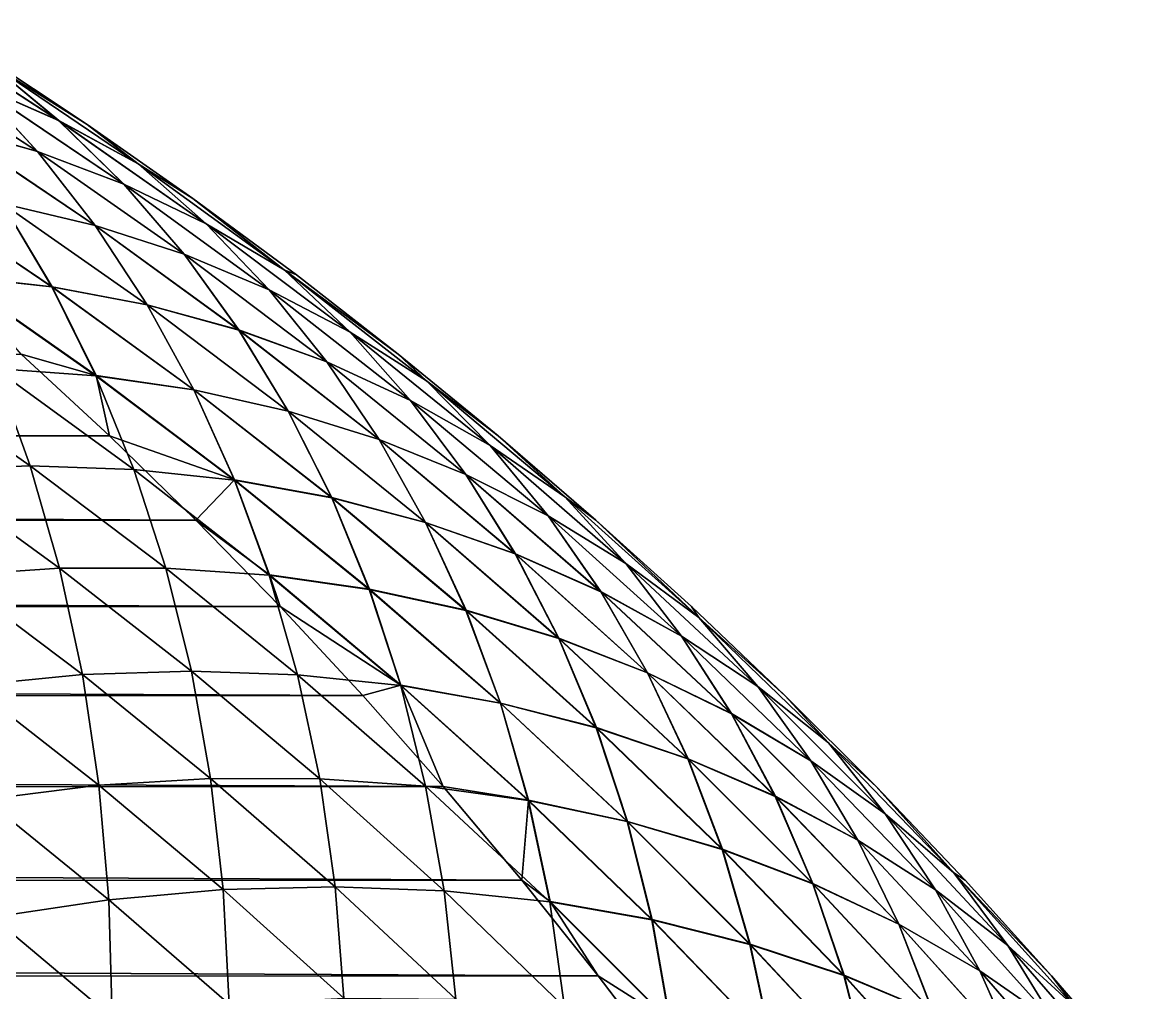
# Model space of a CAD drawing. Header units: millimetres. Extents: x -3250 to 5350, y -3250 to 3250.
# Drawn here: x 4990.6 to 5162.8, y 526.7 to 676.8 of the extents above; entities that cross this region are included whole.
import ezdxf

# ---------------------------------------------------------------- set-up
doc = ezdxf.new("R2010")
doc.units = ezdxf.units.MM
doc.header["$MEASUREMENT"] = 0
doc.layers.add('MESH_3D', color=2, linetype='CONTINUOUS')

msp = doc.modelspace()

# ---------------------------------------------------------------- linework, layer by layer
at = {"layer": 'MESH_3D'}
for points in [[(4972.9, 676.79, 25555.81), (4996.26, 661.61, 25555.81), (4985.45, 670.53, 25527.92)], [(4983.32, 667.26, 25583.62), (4996.26, 661.61, 25555.81), (4972.9, 676.79, 25555.81)], [(4972.9, 676.79, 5944.24), (4996.27, 661.62, 5944.24), (4983.33, 667.27, 5916.44)], [(4985.45, 670.53, 5972.1), (4996.27, 661.62, 5944.24), (4972.9, 676.79, 5944.24)], [(4969.81, 671.84, 25611.34), (4993, 656.78, 25611.34), (4983.32, 667.26, 25583.62)], [(4979.09, 660.74, 25638.92), (4993, 656.78, 25611.34), (4969.81, 671.84, 25611.34)], [(4969.82, 671.85, 5888.74), (4993.01, 656.78, 5888.74), (4979.1, 660.76, 5861.18)], [(4983.33, 667.27, 5916.44), (4993.01, 656.78, 5888.74), (4969.82, 671.85, 5888.74)], [(4985.45, 670.53, 25527.92), (5000.66, 660.99, 25500), (4984.04, 672.02, 25500)], [(4984.04, 672.02, 25500), (5000.66, 660.99, 6000), (4984.04, 672.02, 6000)], [(4984.04, 672.02, 25500), (5000.66, 660.99, 25500), (5000.66, 660.99, 6000)], [(4985.45, 670.53, 5972.1), (4984.04, 672.02, 6000), (5000.66, 660.99, 6000)], [(4985.45, 670.53, 25527.92), (5008.58, 654.92, 25527.92), (5000.66, 660.99, 25500)], [(4996.26, 661.61, 25555.81), (5008.58, 654.92, 25527.92), (4985.45, 670.53, 25527.92)], [(4985.45, 670.53, 5972.1), (5008.58, 654.92, 5972.1), (4996.27, 661.62, 5944.24)], [(4985.45, 670.53, 5972.1), (5000.66, 660.99, 6000), (5008.58, 654.92, 5972.1)], [(4983.32, 667.26, 25583.62), (5006.35, 651.73, 25583.62), (4996.26, 661.61, 25555.81)], [(4993, 656.78, 25611.34), (5006.35, 651.73, 25583.62), (4983.32, 667.26, 25583.62)], [(4983.33, 667.27, 5916.44), (5006.35, 651.74, 5916.44), (4993.01, 656.78, 5888.74)], [(4996.27, 661.62, 5944.24), (5006.35, 651.74, 5916.44), (4983.33, 667.27, 5916.44)], [(4996.26, 661.61, 25555.81), (5019.08, 645.64, 25555.81), (5008.58, 654.92, 25527.92)], [(5006.35, 651.73, 25583.62), (5019.08, 645.64, 25555.81), (4996.26, 661.61, 25555.81)], [(4996.27, 661.62, 5944.24), (5019.08, 645.64, 5944.24), (5006.35, 651.74, 5916.44)], [(5008.58, 654.92, 5972.1), (5019.08, 645.64, 5944.24), (4996.27, 661.62, 5944.24)], [(4979.09, 660.74, 25638.92), (5001.89, 645.37, 25638.92), (4993, 656.78, 25611.34)], [(4987.58, 648.74, 25666.33), (5001.89, 645.37, 25638.92), (4979.09, 660.74, 25638.92)], [(4979.1, 660.76, 5861.18), (5001.9, 645.38, 5861.18), (4987.59, 648.76, 5833.79)], [(4993.01, 656.78, 5888.74), (5001.9, 645.38, 5861.18), (4979.1, 660.76, 5861.18)], [(5008.58, 654.92, 25527.92), (5016.99, 649.55, 25500), (5000.66, 660.99, 25500)], [(5000.66, 660.99, 25500), (5016.99, 649.55, 25500), (5016.99, 649.55, 6000)], [(5000.66, 660.99, 25500), (5016.99, 649.55, 6000), (5000.66, 660.99, 6000)], [(5008.58, 654.92, 5972.1), (5000.66, 660.99, 6000), (5016.99, 649.55, 6000)], [(4993, 656.78, 25611.34), (5015.65, 640.91, 25611.34), (5006.35, 651.73, 25583.62)], [(5001.89, 645.37, 25638.92), (5015.65, 640.91, 25611.34), (4993, 656.78, 25611.34)], [(4993.01, 656.78, 5888.74), (5015.66, 640.92, 5888.74), (5001.9, 645.38, 5861.18)], [(5006.35, 651.74, 5916.44), (5015.66, 640.92, 5888.74), (4993.01, 656.78, 5888.74)], [(5008.58, 654.92, 25527.92), (5031.16, 638.52, 25527.92), (5016.99, 649.55, 25500)], [(5019.08, 645.64, 25555.81), (5031.16, 638.52, 25527.92), (5008.58, 654.92, 25527.92)], [(5008.58, 654.92, 5972.1), (5016.99, 649.55, 6000), (5031.16, 638.52, 5972.1)], [(5008.58, 654.92, 5972.1), (5031.16, 638.52, 5972.1), (5019.08, 645.64, 5944.24)], [(4972.77, 651.01, 25693.54), (4995.23, 635.86, 25693.54), (4987.58, 648.74, 25666.33)], [(4980.02, 637.54, 25720.51), (4995.23, 635.86, 25693.54), (4972.77, 651.01, 25693.54)], [(4972.79, 651.04, 5806.6), (4995.25, 635.88, 5806.6), (4980.05, 637.58, 5779.65)], [(4987.59, 648.76, 5833.79), (4995.25, 635.88, 5806.6), (4972.79, 651.04, 5806.6)], [(5006.35, 651.74, 5916.44), (5028.82, 635.41, 5916.44), (5015.66, 640.92, 5888.74)], [(5019.08, 645.64, 5944.24), (5028.82, 635.41, 5916.44), (5006.35, 651.74, 5916.44)], [(5006.35, 651.73, 25583.62), (5028.81, 635.41, 25583.62), (5019.08, 645.64, 25555.81)], [(5015.65, 640.91, 25611.34), (5028.81, 635.41, 25583.62), (5006.35, 651.73, 25583.62)], [(5031.16, 638.52, 25527.92), (5033.04, 637.71, 25500), (5016.99, 649.55, 25500)], [(5016.99, 649.55, 25500), (5033.04, 637.71, 6000), (5016.99, 649.55, 6000)], [(5016.99, 649.55, 25500), (5033.04, 637.71, 25500), (5033.04, 637.71, 6000)], [(5031.16, 638.52, 5972.1), (5016.99, 649.55, 6000), (5033.04, 637.71, 6000)], [(4987.58, 648.74, 25666.33), (5009.95, 633.07, 25666.33), (5001.89, 645.37, 25638.92)], [(4995.23, 635.86, 25693.54), (5009.95, 633.07, 25666.33), (4987.58, 648.74, 25666.33)], [(4987.59, 648.76, 5833.79), (5009.97, 633.09, 5833.79), (4995.25, 635.88, 5806.6)], [(5001.9, 645.38, 5861.18), (5009.97, 633.09, 5833.79), (4987.59, 648.76, 5833.79)], [(5001.89, 645.37, 25638.92), (5024.14, 629.2, 25638.92), (5015.65, 640.91, 25611.34)], [(5009.95, 633.07, 25666.33), (5024.14, 629.2, 25638.92), (5001.89, 645.37, 25638.92)], [(5001.9, 645.38, 5861.18), (5024.15, 629.22, 5861.18), (5009.97, 633.09, 5833.79)], [(5015.66, 640.92, 5888.74), (5024.15, 629.22, 5861.18), (5001.9, 645.38, 5861.18)], [(5019.08, 645.64, 25555.81), (5041.33, 628.87, 25555.81), (5031.16, 638.52, 25527.92)], [(5028.81, 635.41, 25583.62), (5041.33, 628.87, 25555.81), (5019.08, 645.64, 25555.81)], [(5019.08, 645.64, 5944.24), (5041.33, 628.88, 5944.24), (5028.82, 635.41, 5916.44)], [(5031.16, 638.52, 5972.1), (5041.33, 628.88, 5944.24), (5019.08, 645.64, 5944.24)], [(5015.65, 640.91, 25611.34), (5037.74, 624.27, 25611.34), (5028.81, 635.41, 25583.62)], [(5024.14, 629.2, 25638.92), (5037.74, 624.27, 25611.34), (5015.65, 640.91, 25611.34)], [(5015.66, 640.92, 5888.74), (5037.74, 624.28, 5888.74), (5024.15, 629.22, 5861.18)], [(5028.82, 635.41, 5916.44), (5037.74, 624.28, 5888.74), (5015.66, 640.92, 5888.74)], [(4980.02, 637.54, 25720.51), (5002.01, 622.14, 25720.51), (4995.23, 635.86, 25693.54)], [(4986.4, 623.25, 25747.21), (5002.01, 622.14, 25720.51), (4980.02, 637.54, 25720.51)], [(4980.05, 637.58, 5779.65), (5002.04, 622.18, 5779.65), (4990.49, 625.47, 5765.99)], [(4995.25, 635.88, 5806.6), (5002.04, 622.18, 5779.65), (4980.05, 637.58, 5779.65)], [(5031.16, 638.52, 25527.92), (5053.15, 621.34, 25527.92), (5048.79, 625.47, 25500)], [(5031.16, 638.52, 25527.92), (5048.79, 625.47, 25500), (5033.04, 637.71, 25500)], [(5041.33, 628.87, 25555.81), (5053.15, 621.34, 25527.92), (5031.16, 638.52, 25527.92)], [(5031.16, 638.52, 5972.1), (5048.79, 625.47, 6000), (5053.15, 621.34, 5972.1)], [(5031.16, 638.52, 5972.1), (5053.15, 621.34, 5972.1), (5041.33, 628.88, 5944.24)], [(5031.16, 638.52, 5972.1), (5033.04, 637.71, 6000), (5048.79, 625.47, 6000)], [(5033.04, 637.71, 25500), (5048.79, 625.47, 6000), (5033.04, 637.71, 6000)], [(5033.04, 637.71, 25500), (5048.79, 625.47, 25500), (5048.79, 625.47, 6000)], [(4995.23, 635.86, 25693.54), (5017.15, 619.93, 25693.54), (5009.95, 633.07, 25666.33)], [(5002.01, 622.14, 25720.51), (5017.15, 619.93, 25693.54), (4995.23, 635.86, 25693.54)], [(4995.25, 635.88, 5806.6), (5017.17, 619.96, 5806.6), (5002.04, 622.18, 5779.65)], [(5009.97, 633.09, 5833.79), (5017.17, 619.96, 5806.6), (4995.25, 635.88, 5806.6)], [(5028.81, 635.41, 25583.62), (5050.7, 618.31, 25583.62), (5041.33, 628.87, 25555.81)], [(5037.74, 624.27, 25611.34), (5050.7, 618.31, 25583.62), (5028.81, 635.41, 25583.62)], [(5028.82, 635.41, 5916.44), (5050.7, 618.32, 5916.44), (5037.74, 624.28, 5888.74)], [(5041.33, 628.88, 5944.24), (5050.7, 618.32, 5916.44), (5028.82, 635.41, 5916.44)], [(5009.95, 633.07, 25666.33), (5031.77, 616.63, 25666.33), (5024.14, 629.2, 25638.92)], [(5017.15, 619.93, 25693.54), (5031.77, 616.63, 25666.33), (5009.95, 633.07, 25666.33)], [(5009.97, 633.09, 5833.79), (5031.78, 616.65, 5833.79), (5017.17, 619.96, 5806.6)], [(5024.15, 629.22, 5861.18), (5031.78, 616.65, 5833.79), (5009.97, 633.09, 5833.79)], [(5024.14, 629.2, 25638.92), (5045.81, 612.27, 25638.92), (5037.74, 624.27, 25611.34)], [(5031.77, 616.63, 25666.33), (5045.81, 612.27, 25638.92), (5024.14, 629.2, 25638.92)], [(5024.15, 629.22, 5861.18), (5045.82, 612.29, 5861.18), (5031.78, 616.65, 5833.79)], [(5037.74, 624.28, 5888.74), (5045.82, 612.29, 5861.18), (5024.15, 629.22, 5861.18)], [(5041.33, 628.88, 5944.24), (5062.98, 611.34, 5944.24), (5050.7, 618.32, 5916.44)], [(5053.15, 621.34, 5972.1), (5062.98, 611.34, 5944.24), (5041.33, 628.88, 5944.24)], [(5041.33, 628.87, 25555.81), (5062.98, 611.34, 25555.81), (5053.15, 621.34, 25527.92)], [(5050.7, 618.31, 25583.62), (5062.98, 611.34, 25555.81), (5041.33, 628.87, 25555.81)], [(2442.52, 623.63, 964.91), (4990.49, 625.47, 5765.99), (5004.12, 612.84, 5758.75)], [(5002.04, 622.18, 5779.65), (5004.12, 612.84, 5758.75), (4990.49, 625.47, 5765.99)], [(5053.15, 621.34, 25527.92), (5064.23, 612.84, 25500), (5048.79, 625.47, 25500)], [(5048.79, 625.47, 25500), (5064.23, 612.84, 25500), (5064.23, 612.84, 6000)], [(5048.79, 625.47, 25500), (5064.23, 612.84, 6000), (5048.79, 625.47, 6000)], [(5053.15, 621.34, 5972.1), (5048.79, 625.47, 6000), (5064.23, 612.84, 6000)], [(2456.05, 611, 957.72), (2442.52, 623.63, 964.91), (5004.12, 612.84, 5758.75)], [(5037.74, 624.28, 5888.74), (5059.23, 606.88, 5888.74), (5045.82, 612.29, 5861.18)], [(5050.7, 618.32, 5916.44), (5059.23, 606.88, 5888.74), (5037.74, 624.28, 5888.74)], [(5037.74, 624.27, 25611.34), (5059.23, 606.87, 25611.34), (5050.7, 618.31, 25583.62)], [(5045.81, 612.27, 25638.92), (5059.23, 606.87, 25611.34), (5037.74, 624.27, 25611.34)], [(4970.38, 623.23, 25773.62), (4991.87, 608.18, 25773.62), (4986.4, 623.25, 25747.21)], [(4975.45, 607.6, 25799.69), (4991.87, 608.18, 25773.62), (4970.38, 623.23, 25773.62)], [(4986.4, 623.25, 25747.21), (5007.89, 607.64, 25747.21), (5002.01, 622.14, 25720.51)], [(4991.87, 608.18, 25773.62), (5007.89, 607.64, 25747.21), (4986.4, 623.25, 25747.21)], [(5002.01, 622.14, 25720.51), (5023.45, 605.99, 25720.51), (5017.15, 619.93, 25693.54)], [(5007.89, 607.64, 25747.21), (5023.45, 605.99, 25720.51), (5002.01, 622.14, 25720.51)], [(5002.04, 622.18, 5779.65), (5023.48, 606.02, 5779.65), (5004.12, 612.84, 5758.75)], [(5017.17, 619.96, 5806.6), (5023.48, 606.02, 5779.65), (5002.04, 622.18, 5779.65)], [(5017.15, 619.93, 25693.54), (5038.5, 603.25, 25693.54), (5031.77, 616.63, 25666.33)], [(5023.45, 605.99, 25720.51), (5038.5, 603.25, 25693.54), (5017.15, 619.93, 25693.54)], [(5017.17, 619.96, 5806.6), (5038.52, 603.28, 5806.6), (5023.48, 606.02, 5779.65)], [(5031.78, 616.65, 5833.79), (5038.52, 603.28, 5806.6), (5017.17, 619.96, 5806.6)], [(5053.15, 621.34, 25527.92), (5074.53, 603.4, 25527.92), (5064.23, 612.84, 25500)], [(5062.98, 611.34, 25555.81), (5074.53, 603.4, 25527.92), (5053.15, 621.34, 25527.92)], [(5053.15, 621.34, 5972.1), (5074.53, 603.4, 5972.1), (5062.98, 611.34, 5944.24)], [(5053.15, 621.34, 5972.1), (5064.23, 612.84, 6000), (5074.53, 603.4, 5972.1)], [(5050.7, 618.32, 5916.44), (5071.98, 600.47, 5916.44), (5059.23, 606.88, 5888.74)], [(5062.98, 611.34, 5944.24), (5071.98, 600.47, 5916.44), (5050.7, 618.32, 5916.44)], [(5050.7, 618.31, 25583.62), (5071.97, 600.46, 25583.62), (5062.98, 611.34, 25555.81)], [(5059.23, 606.87, 25611.34), (5071.97, 600.46, 25583.62), (5050.7, 618.31, 25583.62)], [(5031.77, 616.63, 25666.33), (5052.99, 599.44, 25666.33), (5045.81, 612.27, 25638.92)], [(5038.5, 603.25, 25693.54), (5052.99, 599.44, 25666.33), (5031.77, 616.63, 25666.33)], [(5031.78, 616.65, 5833.79), (5053.01, 599.46, 5833.79), (5038.52, 603.28, 5806.6)], [(5045.82, 612.29, 5861.18), (5053.01, 599.46, 5833.79), (5031.78, 616.65, 5833.79)], [(2456.05, 611, 957.72), (5004.12, 612.84, 5758.75), (5017.48, 599.82, 5751.65)], [(5023.48, 606.02, 5779.65), (5017.48, 599.82, 5751.65), (5004.12, 612.84, 5758.75)], [(5045.81, 612.27, 25638.92), (5066.87, 594.6, 25638.92), (5059.23, 606.87, 25611.34)], [(5052.99, 599.44, 25666.33), (5066.87, 594.6, 25638.92), (5045.81, 612.27, 25638.92)], [(5045.82, 612.29, 5861.18), (5066.89, 594.61, 5861.18), (5053.01, 599.46, 5833.79)], [(5059.23, 606.88, 5888.74), (5066.89, 594.61, 5861.18), (5045.82, 612.29, 5861.18)], [(5062.98, 611.34, 25555.81), (5084, 593.07, 25555.81), (5074.53, 603.4, 25527.92)], [(5071.97, 600.46, 25583.62), (5084, 593.07, 25555.81), (5062.98, 611.34, 25555.81)], [(5062.98, 611.34, 5944.24), (5084, 593.07, 5944.24), (5071.98, 600.47, 5916.44)], [(5074.53, 603.4, 5972.1), (5084, 593.07, 5944.24), (5062.98, 611.34, 5944.24)], [(5074.53, 603.4, 25527.92), (5079.35, 599.82, 25500), (5064.23, 612.84, 25500)], [(5064.23, 612.84, 25500), (5079.35, 599.82, 25500), (5079.35, 599.82, 6000)], [(5064.23, 612.84, 25500), (5079.35, 599.82, 6000), (5064.23, 612.84, 6000)], [(5074.53, 603.4, 5972.1), (5064.23, 612.84, 6000), (5079.35, 599.82, 6000)], [(2469.31, 597.99, 950.68), (2456.05, 611, 957.72), (5017.48, 599.82, 5751.65)], [(4975.45, 607.6, 25799.69), (4996.39, 592.39, 25799.69), (4991.87, 608.18, 25773.62)], [(4991.87, 608.18, 25773.62), (5012.83, 592.39, 25773.62), (5007.89, 607.64, 25747.21)], [(4996.39, 592.39, 25799.69), (5012.83, 592.39, 25773.62), (4991.87, 608.18, 25773.62)], [(4979.57, 591.26, 25825.39), (4996.39, 592.39, 25799.69), (4975.45, 607.6, 25799.69)], [(5007.89, 607.64, 25747.21), (5028.82, 591.29, 25747.21), (5023.45, 605.99, 25720.51)], [(5012.83, 592.39, 25773.62), (5028.82, 591.29, 25747.21), (5007.89, 607.64, 25747.21)], [(5059.23, 606.88, 5888.74), (5080.1, 588.74, 5888.74), (5066.89, 594.61, 5861.18)], [(5071.98, 600.47, 5916.44), (5080.1, 588.74, 5888.74), (5059.23, 606.88, 5888.74)], [(5059.23, 606.87, 25611.34), (5080.09, 588.73, 25611.34), (5071.97, 600.46, 25583.62)], [(5066.87, 594.6, 25638.92), (5080.09, 588.73, 25611.34), (5059.23, 606.87, 25611.34)], [(5023.48, 606.02, 5779.65), (5028.85, 591.33, 5752.96), (5017.48, 599.82, 5751.65)], [(5023.45, 605.99, 25720.51), (5044.31, 589.1, 25720.51), (5038.5, 603.25, 25693.54)], [(5028.82, 591.29, 25747.21), (5044.31, 589.1, 25720.51), (5023.45, 605.99, 25720.51)], [(5023.48, 606.02, 5779.65), (5044.34, 589.13, 5779.65), (5028.85, 591.33, 5752.96)], [(5038.52, 603.28, 5806.6), (5044.34, 589.13, 5779.65), (5023.48, 606.02, 5779.65)], [(5038.5, 603.25, 25693.54), (5059.26, 585.83, 25693.54), (5052.99, 599.44, 25666.33)], [(5044.31, 589.1, 25720.51), (5059.26, 585.83, 25693.54), (5038.5, 603.25, 25693.54)], [(5038.52, 603.28, 5806.6), (5059.28, 585.86, 5806.6), (5044.34, 589.13, 5779.65)], [(5053.01, 599.46, 5833.79), (5059.28, 585.86, 5806.6), (5038.52, 603.28, 5806.6)], [(5074.53, 603.4, 25527.92), (5095.27, 584.73, 25527.92), (5079.35, 599.82, 25500)], [(5084, 593.07, 25555.81), (5095.27, 584.73, 25527.92), (5074.53, 603.4, 25527.92)], [(5074.53, 603.4, 5972.1), (5095.27, 584.73, 5972.1), (5084, 593.07, 5944.24)], [(5074.53, 603.4, 5972.1), (5079.35, 599.82, 6000), (5095.27, 584.73, 5972.1)], [(2469.31, 597.99, 950.68), (5017.48, 599.82, 5751.65), (5030.54, 586.44, 5744.71)], [(5028.85, 591.33, 5752.96), (5030.54, 586.44, 5744.71), (5017.48, 599.82, 5751.65)], [(5052.99, 599.44, 25666.33), (5073.61, 581.52, 25666.33), (5066.87, 594.6, 25638.92)], [(5059.26, 585.83, 25693.54), (5073.61, 581.52, 25666.33), (5052.99, 599.44, 25666.33)], [(5053.01, 599.46, 5833.79), (5073.62, 581.54, 5833.79), (5059.28, 585.86, 5806.6)], [(5066.89, 594.61, 5861.18), (5073.62, 581.54, 5833.79), (5053.01, 599.46, 5833.79)], [(5071.97, 600.46, 25583.62), (5092.61, 581.88, 25583.62), (5084, 593.07, 25555.81)], [(5080.09, 588.73, 25611.34), (5092.61, 581.88, 25583.62), (5071.97, 600.46, 25583.62)], [(5071.98, 600.47, 5916.44), (5092.61, 581.88, 5916.44), (5080.1, 588.74, 5888.74)], [(5084, 593.07, 5944.24), (5092.61, 581.88, 5916.44), (5071.98, 600.47, 5916.44)], [(5095.27, 584.73, 25527.92), (5094.14, 586.44, 25500), (5079.35, 599.82, 25500)], [(5079.35, 599.82, 25500), (5094.14, 586.44, 25500), (5094.14, 586.44, 6000)], [(5079.35, 599.82, 25500), (5094.14, 586.44, 6000), (5079.35, 599.82, 6000)], [(5095.27, 584.73, 5972.1), (5079.35, 599.82, 6000), (5094.14, 586.44, 6000)], [(2482.28, 584.61, 943.79), (2469.31, 597.99, 950.68), (5030.54, 586.44, 5744.71)], [(5066.87, 594.6, 25638.92), (5087.31, 576.19, 25638.92), (5080.09, 588.73, 25611.34)], [(5073.61, 581.52, 25666.33), (5087.31, 576.19, 25638.92), (5066.87, 594.6, 25638.92)], [(5066.89, 594.61, 5861.18), (5087.32, 576.21, 5861.18), (5073.62, 581.54, 5833.79)], [(5080.1, 588.74, 5888.74), (5087.32, 576.21, 5861.18), (5066.89, 594.61, 5861.18)], [(4979.57, 591.26, 25825.39), (4999.95, 575.91, 25825.39), (4996.39, 592.39, 25799.69)], [(4996.39, 592.39, 25799.69), (5016.8, 576.45, 25799.69), (5012.83, 592.39, 25773.62)], [(4999.95, 575.91, 25825.39), (5016.8, 576.45, 25799.69), (4996.39, 592.39, 25799.69)], [(5012.83, 592.39, 25773.62), (5033.22, 575.88, 25773.62), (5028.82, 591.29, 25747.21)], [(5016.8, 576.45, 25799.69), (5033.22, 575.88, 25773.62), (5012.83, 592.39, 25773.62)], [(5084, 593.07, 25555.81), (5104.37, 574.07, 25555.81), (5095.27, 584.73, 25527.92)], [(5092.61, 581.88, 25583.62), (5104.37, 574.07, 25555.81), (5084, 593.07, 25555.81)], [(5084, 593.07, 5944.24), (5104.37, 574.07, 5944.24), (5092.61, 581.88, 5916.44)], [(5095.27, 584.73, 5972.1), (5104.37, 574.07, 5944.24), (5084, 593.07, 5944.24)], [(4982.73, 574.25, 25850.7), (4999.95, 575.91, 25825.39), (4979.57, 591.26, 25825.39)], [(5028.82, 591.29, 25747.21), (5049.16, 574.22, 25747.21), (5044.31, 589.1, 25720.51)], [(5033.22, 575.88, 25773.62), (5049.16, 574.22, 25747.21), (5028.82, 591.29, 25747.21)], [(5028.85, 591.33, 5752.96), (5049.2, 574.26, 5752.96), (5030.54, 586.44, 5744.71)], [(5044.34, 589.13, 5779.65), (5049.2, 574.26, 5752.96), (5028.85, 591.33, 5752.96)], [(5044.31, 589.1, 25720.51), (5064.57, 571.49, 25720.51), (5059.26, 585.83, 25693.54)], [(5049.16, 574.22, 25747.21), (5064.57, 571.49, 25720.51), (5044.31, 589.1, 25720.51)], [(5044.34, 589.13, 5779.65), (5064.6, 571.52, 5779.65), (5049.2, 574.26, 5752.96)], [(5059.28, 585.86, 5806.6), (5064.6, 571.52, 5779.65), (5044.34, 589.13, 5779.65)], [(5080.09, 588.73, 25611.34), (5100.32, 569.87, 25611.34), (5092.61, 581.88, 25583.62)], [(5087.31, 576.19, 25638.92), (5100.32, 569.87, 25611.34), (5080.09, 588.73, 25611.34)], [(5080.1, 588.74, 5888.74), (5100.33, 569.88, 5888.74), (5087.32, 576.21, 5861.18)], [(5092.61, 581.88, 5916.44), (5100.33, 569.88, 5888.74), (5080.1, 588.74, 5888.74)], [(2482.28, 584.61, 943.79), (5030.54, 586.44, 5744.71), (5043.3, 572.69, 5737.93)], [(5049.2, 574.26, 5752.96), (5043.3, 572.69, 5737.93), (5030.54, 586.44, 5744.71)], [(5059.26, 585.83, 25693.54), (5079.39, 567.7, 25693.54), (5073.61, 581.52, 25666.33)], [(5064.57, 571.49, 25720.51), (5079.39, 567.7, 25693.54), (5059.26, 585.83, 25693.54)], [(5059.28, 585.86, 5806.6), (5079.42, 567.73, 5806.6), (5064.6, 571.52, 5779.65)], [(5073.62, 581.54, 5833.79), (5079.42, 567.73, 5806.6), (5059.28, 585.86, 5806.6)], [(5095.27, 584.73, 25527.92), (5108.59, 572.69, 25500), (5094.14, 586.44, 25500)], [(5094.14, 586.44, 25500), (5108.59, 572.69, 25500), (5108.59, 572.69, 6000)], [(5094.14, 586.44, 25500), (5108.59, 572.69, 6000), (5094.14, 586.44, 6000)], [(5095.27, 584.73, 5972.1), (5094.14, 586.44, 6000), (5108.59, 572.69, 6000)], [(2494.95, 570.87, 937.06), (2482.28, 584.61, 943.79), (5043.3, 572.69, 5737.93)], [(5095.27, 584.73, 25527.92), (5115.34, 565.34, 25527.92), (5108.59, 572.69, 25500)], [(5104.37, 574.07, 25555.81), (5115.34, 565.34, 25527.92), (5095.27, 584.73, 25527.92)], [(5095.27, 584.73, 5972.1), (5115.34, 565.34, 5972.1), (5104.37, 574.07, 5944.24)], [(5095.27, 584.73, 5972.1), (5108.59, 572.69, 6000), (5115.34, 565.34, 5972.1)], [(5073.61, 581.52, 25666.33), (5093.58, 562.9, 25666.33), (5087.31, 576.19, 25638.92)], [(5079.39, 567.7, 25693.54), (5093.58, 562.9, 25666.33), (5073.61, 581.52, 25666.33)], [(5073.62, 581.54, 5833.79), (5093.6, 562.91, 5833.79), (5079.42, 567.73, 5806.6)], [(5087.32, 576.21, 5861.18), (5093.6, 562.91, 5833.79), (5073.62, 581.54, 5833.79)], [(5092.61, 581.88, 25583.62), (5112.59, 562.59, 25583.62), (5104.37, 574.07, 25555.81)], [(5100.32, 569.87, 25611.34), (5112.59, 562.59, 25583.62), (5092.61, 581.88, 25583.62)], [(5092.61, 581.88, 5916.44), (5112.59, 562.59, 5916.44), (5100.33, 569.88, 5888.74)], [(5104.37, 574.07, 5944.24), (5112.59, 562.59, 5916.44), (5092.61, 581.88, 5916.44)], [(4982.73, 574.25, 25850.7), (5002.5, 558.8, 25850.7), (4999.95, 575.91, 25825.39)], [(4999.95, 575.91, 25825.39), (5019.77, 559.85, 25825.39), (5016.8, 576.45, 25799.69)], [(5002.5, 558.8, 25850.7), (5019.77, 559.85, 25825.39), (4999.95, 575.91, 25825.39)], [(5016.8, 576.45, 25799.69), (5036.63, 559.8, 25799.69), (5033.22, 575.88, 25773.62)], [(5019.77, 559.85, 25825.39), (5036.63, 559.8, 25799.69), (5016.8, 576.45, 25799.69)], [(5033.22, 575.88, 25773.62), (5053.02, 558.66, 25773.62), (5049.16, 574.22, 25747.21)], [(5036.63, 559.8, 25799.69), (5053.02, 558.66, 25773.62), (5033.22, 575.88, 25773.62)], [(5087.31, 576.19, 25638.92), (5107.09, 557.09, 25638.92), (5100.32, 569.87, 25611.34)], [(5093.58, 562.9, 25666.33), (5107.09, 557.09, 25638.92), (5087.31, 576.19, 25638.92)], [(5087.32, 576.21, 5861.18), (5107.1, 557.1, 5861.18), (5093.6, 562.91, 5833.79)], [(5100.33, 569.88, 5888.74), (5107.1, 557.1, 5861.18), (5087.32, 576.21, 5861.18)], [(4984.88, 556.62, 25875.58), (5002.5, 558.8, 25850.7), (4982.73, 574.25, 25850.7)], [(5049.2, 574.26, 5752.96), (5055.75, 558.59, 5731.32), (5043.3, 572.69, 5737.93)], [(5049.16, 574.22, 25747.21), (5068.9, 556.45, 25747.21), (5064.57, 571.49, 25720.51)], [(5053.02, 558.66, 25773.62), (5068.9, 556.45, 25747.21), (5049.16, 574.22, 25747.21)], [(5049.2, 574.26, 5752.96), (5068.93, 556.49, 5752.96), (5055.75, 558.59, 5731.32)], [(5064.6, 571.52, 5779.65), (5068.93, 556.49, 5752.96), (5049.2, 574.26, 5752.96)], [(5104.37, 574.07, 25555.81), (5124.07, 554.37, 25555.81), (5115.34, 565.34, 25527.92)], [(5112.59, 562.59, 25583.62), (5124.07, 554.37, 25555.81), (5104.37, 574.07, 25555.81)], [(5104.37, 574.07, 5944.24), (5124.07, 554.37, 5944.24), (5112.59, 562.59, 5916.44)], [(5115.34, 565.34, 5972.1), (5124.07, 554.37, 5944.24), (5104.37, 574.07, 5944.24)], [(2494.95, 570.87, 937.06), (5043.3, 572.69, 5737.93), (5055.75, 558.59, 5731.32)], [(5115.34, 565.34, 25527.92), (5122.69, 558.59, 25500), (5108.59, 572.69, 25500)], [(5108.59, 572.69, 25500), (5122.69, 558.59, 25500), (5122.69, 558.59, 6000)], [(5108.59, 572.69, 25500), (5122.69, 558.59, 6000), (5108.59, 572.69, 6000)], [(5115.34, 565.34, 5972.1), (5108.59, 572.69, 6000), (5122.69, 558.59, 6000)], [(2507.31, 556.78, 930.49), (2494.95, 570.87, 937.06), (5055.75, 558.59, 5731.32)], [(5064.57, 571.49, 25720.51), (5084.2, 553.18, 25720.51), (5079.39, 567.7, 25693.54)], [(5068.9, 556.45, 25747.21), (5084.2, 553.18, 25720.51), (5064.57, 571.49, 25720.51)], [(5064.6, 571.52, 5779.65), (5084.23, 553.21, 5779.65), (5068.93, 556.49, 5752.96)], [(5079.42, 567.73, 5806.6), (5084.23, 553.21, 5779.65), (5064.6, 571.52, 5779.65)], [(5100.32, 569.87, 25611.34), (5119.87, 550.32, 25611.34), (5112.59, 562.59, 25583.62)], [(5107.09, 557.09, 25638.92), (5119.87, 550.32, 25611.34), (5100.32, 569.87, 25611.34)], [(5100.33, 569.88, 5888.74), (5119.88, 550.33, 5888.74), (5107.1, 557.1, 5861.18)], [(5112.59, 562.59, 5916.44), (5119.88, 550.33, 5888.74), (5100.33, 569.88, 5888.74)], [(5079.39, 567.7, 25693.54), (5098.88, 548.88, 25693.54), (5093.58, 562.9, 25666.33)], [(5084.2, 553.18, 25720.51), (5098.88, 548.88, 25693.54), (5079.39, 567.7, 25693.54)], [(5079.42, 567.73, 5806.6), (5098.91, 548.91, 5806.6), (5084.23, 553.21, 5779.65)], [(5093.6, 562.91, 5833.79), (5098.91, 548.91, 5806.6), (5079.42, 567.73, 5806.6)], [(5115.34, 565.34, 25527.92), (5134.73, 545.27, 25527.92), (5122.69, 558.59, 25500)], [(5124.07, 554.37, 25555.81), (5134.73, 545.27, 25527.92), (5115.34, 565.34, 25527.92)], [(5115.34, 565.34, 5972.1), (5122.69, 558.59, 6000), (5134.73, 545.27, 5972.1)], [(5115.34, 565.34, 5972.1), (5134.73, 545.27, 5972.1), (5124.07, 554.37, 5944.24)], [(5093.58, 562.9, 25666.33), (5112.9, 543.58, 25666.33), (5107.09, 557.09, 25638.92)], [(5098.88, 548.88, 25693.54), (5112.9, 543.58, 25666.33), (5093.58, 562.9, 25666.33)], [(5093.6, 562.91, 5833.79), (5112.91, 543.6, 5833.79), (5098.91, 548.91, 5806.6)], [(5107.1, 557.1, 5861.18), (5112.91, 543.6, 5833.79), (5093.6, 562.91, 5833.79)], [(5112.59, 562.59, 25583.62), (5131.88, 542.61, 25583.62), (5124.07, 554.37, 25555.81)], [(5119.87, 550.32, 25611.34), (5131.88, 542.61, 25583.62), (5112.59, 562.59, 25583.62)], [(5112.59, 562.59, 5916.44), (5131.88, 542.61, 5916.44), (5119.88, 550.33, 5888.74)], [(5124.07, 554.37, 5944.24), (5131.88, 542.61, 5916.44), (5112.59, 562.59, 5916.44)], [(5002.5, 558.8, 25850.7), (5021.73, 542.66, 25850.7), (5019.77, 559.85, 25825.39)], [(5019.77, 559.85, 25825.39), (5039.02, 543.12, 25825.39), (5036.63, 559.8, 25799.69)], [(5021.73, 542.66, 25850.7), (5039.02, 543.12, 25825.39), (5019.77, 559.85, 25825.39)], [(5036.63, 559.8, 25799.69), (5055.87, 542.48, 25799.69), (5053.02, 558.66, 25773.62)], [(5039.02, 543.12, 25825.39), (5055.87, 542.48, 25799.69), (5036.63, 559.8, 25799.69)], [(2507.31, 556.78, 930.49), (5055.75, 558.59, 5731.32), (5067.9, 544.14, 5724.87)], [(4984.88, 556.62, 25875.58), (5004.04, 541.1, 25875.58), (5002.5, 558.8, 25850.7)], [(5004.04, 541.1, 25875.58), (5021.73, 542.66, 25850.7), (5002.5, 558.8, 25850.7)], [(5053.02, 558.66, 25773.62), (5072.21, 540.77, 25773.62), (5068.9, 556.45, 25747.21)], [(5055.87, 542.48, 25799.69), (5072.21, 540.77, 25773.62), (5053.02, 558.66, 25773.62)], [(5068.93, 556.49, 5752.96), (5067.9, 544.14, 5724.87), (5055.75, 558.59, 5731.32)], [(5134.73, 545.27, 25527.92), (5136.44, 544.14, 25500), (5122.69, 558.59, 25500)], [(5122.69, 558.59, 25500), (5136.44, 544.14, 25500), (5136.44, 544.14, 6000)], [(5122.69, 558.59, 25500), (5136.44, 544.14, 6000), (5122.69, 558.59, 6000)], [(5134.73, 545.27, 5972.1), (5122.69, 558.59, 6000), (5136.44, 544.14, 6000)], [(2519.36, 542.34, 924.09), (2507.31, 556.78, 930.49), (5067.9, 544.14, 5724.87)], [(4986.01, 538.42, 25900), (5004.04, 541.1, 25875.58), (4984.88, 556.62, 25875.58)], [(5068.93, 556.49, 5752.96), (5072.26, 540.82, 5726.58), (5067.9, 544.14, 5724.87)], [(5068.9, 556.45, 25747.21), (5088, 538, 25747.21), (5084.2, 553.18, 25720.51)], [(5072.21, 540.77, 25773.62), (5088, 538, 25747.21), (5068.9, 556.45, 25747.21)], [(5068.93, 556.49, 5752.96), (5088.04, 538.04, 5752.96), (5072.26, 540.82, 5726.58)], [(5084.23, 553.21, 5779.65), (5088.04, 538.04, 5752.96), (5068.93, 556.49, 5752.96)], [(5107.09, 557.09, 25638.92), (5126.19, 537.31, 25638.92), (5119.87, 550.32, 25611.34)], [(5112.9, 543.58, 25666.33), (5126.19, 537.31, 25638.92), (5107.09, 557.09, 25638.92)], [(5107.1, 557.1, 5861.18), (5126.21, 537.32, 5861.18), (5112.91, 543.6, 5833.79)], [(5119.88, 550.33, 5888.74), (5126.21, 537.32, 5861.18), (5107.1, 557.1, 5861.18)], [(5084.2, 553.18, 25720.51), (5103.18, 534.2, 25720.51), (5098.88, 548.88, 25693.54)], [(5088, 538, 25747.21), (5103.18, 534.2, 25720.51), (5084.2, 553.18, 25720.51)], [(5084.23, 553.21, 5779.65), (5103.21, 534.23, 5779.65), (5088.04, 538.04, 5752.96)], [(5098.91, 548.91, 5806.6), (5103.21, 534.23, 5779.65), (5084.23, 553.21, 5779.65)], [(5124.07, 554.37, 25555.81), (5143.07, 534, 25555.81), (5134.73, 545.27, 25527.92)], [(5131.88, 542.61, 25583.62), (5143.07, 534, 25555.81), (5124.07, 554.37, 25555.81)], [(5124.07, 554.37, 5944.24), (5143.07, 534, 5944.24), (5131.88, 542.61, 5916.44)], [(5134.73, 545.27, 5972.1), (5143.07, 534, 5944.24), (5124.07, 554.37, 5944.24)], [(5119.87, 550.32, 25611.34), (5138.73, 530.09, 25611.34), (5131.88, 542.61, 25583.62)], [(5126.19, 537.31, 25638.92), (5138.73, 530.09, 25611.34), (5119.87, 550.32, 25611.34)], [(5119.88, 550.33, 5888.74), (5138.74, 530.1, 5888.74), (5126.21, 537.32, 5861.18)], [(5131.88, 542.61, 5916.44), (5138.74, 530.1, 5888.74), (5119.88, 550.33, 5888.74)], [(5098.88, 548.88, 25693.54), (5117.7, 529.39, 25693.54), (5112.9, 543.58, 25666.33)], [(5103.18, 534.2, 25720.51), (5117.7, 529.39, 25693.54), (5098.88, 548.88, 25693.54)], [(5098.91, 548.91, 5806.6), (5117.73, 529.42, 5806.6), (5103.21, 534.23, 5779.65)], [(5112.91, 543.6, 5833.79), (5117.73, 529.42, 5806.6), (5098.91, 548.91, 5806.6)], [(5134.73, 545.27, 25527.92), (5149.82, 529.35, 25500), (5136.44, 544.14, 25500)], [(5134.73, 545.27, 25527.92), (5153.4, 524.53, 25527.92), (5149.82, 529.35, 25500)], [(5143.07, 534, 25555.81), (5153.4, 524.53, 25527.92), (5134.73, 545.27, 25527.92)], [(5134.73, 545.27, 5972.1), (5136.44, 544.14, 6000), (5149.82, 529.35, 6000)], [(5134.73, 545.27, 5972.1), (5149.82, 529.35, 6000), (5153.4, 524.53, 5972.1)], [(5134.73, 545.27, 5972.1), (5153.4, 524.53, 5972.1), (5143.07, 534, 5944.24)], [(2519.36, 542.34, 924.09), (5067.9, 544.14, 5724.87), (5079.71, 529.35, 5718.59)], [(5004.04, 541.1, 25875.58), (5022.65, 524.93, 25875.58), (5021.73, 542.66, 25850.7)], [(5021.73, 542.66, 25850.7), (5040.38, 525.87, 25850.7), (5039.02, 543.12, 25825.39)], [(5022.65, 524.93, 25875.58), (5040.38, 525.87, 25850.7), (5021.73, 542.66, 25850.7)], [(5039.02, 543.12, 25825.39), (5057.68, 525.72, 25825.39), (5055.87, 542.48, 25799.69)], [(5040.38, 525.87, 25850.7), (5057.68, 525.72, 25825.39), (5039.02, 543.12, 25825.39)], [(5055.87, 542.48, 25799.69), (5074.49, 524.49, 25799.69), (5072.21, 540.77, 25773.62)], [(5057.68, 525.72, 25825.39), (5074.49, 524.49, 25799.69), (5055.87, 542.48, 25799.69)], [(5072.26, 540.82, 5726.58), (5079.71, 529.35, 5718.59), (5067.9, 544.14, 5724.87)], [(5112.9, 543.58, 25666.33), (5131.52, 523.61, 25666.33), (5126.19, 537.31, 25638.92)], [(5117.7, 529.39, 25693.54), (5131.52, 523.61, 25666.33), (5112.9, 543.58, 25666.33)], [(5112.91, 543.6, 5833.79), (5131.54, 523.62, 5833.79), (5117.73, 529.42, 5806.6)], [(5126.21, 537.32, 5861.18), (5131.54, 523.62, 5833.79), (5112.91, 543.6, 5833.79)], [(5131.88, 542.61, 25583.62), (5150.46, 521.97, 25583.62), (5143.07, 534, 25555.81)], [(5138.73, 530.09, 25611.34), (5150.46, 521.97, 25583.62), (5131.88, 542.61, 25583.62)], [(5131.88, 542.61, 5916.44), (5150.47, 521.98, 5916.44), (5138.74, 530.1, 5888.74)], [(5143.07, 534, 5944.24), (5150.47, 521.98, 5916.44), (5131.88, 542.61, 5916.44)], [(5136.44, 544.14, 25500), (5149.82, 529.35, 25500), (5149.82, 529.35, 6000)], [(5136.44, 544.14, 25500), (5149.82, 529.35, 6000), (5136.44, 544.14, 6000)], [(2531.09, 527.57, 917.86), (2519.36, 542.34, 924.09), (5079.71, 529.35, 5718.59)], [(4986.01, 538.42, 25900), (5004.53, 522.88, 25900), (5004.04, 541.1, 25875.58)], [(5004.53, 522.88, 25900), (5022.65, 524.93, 25875.58), (5004.04, 541.1, 25875.58)], [(5072.21, 540.77, 25773.62), (5090.77, 522.21, 25773.62), (5088, 538, 25747.21)], [(5074.49, 524.49, 25799.69), (5090.77, 522.21, 25773.62), (5072.21, 540.77, 25773.62)], [(5072.26, 540.82, 5726.58), (5090.82, 522.26, 5726.58), (5079.71, 529.35, 5718.59)], [(5088.04, 538.04, 5752.96), (5090.82, 522.26, 5726.58), (5072.26, 540.82, 5726.58)], [(4986.09, 519.71, 25923.94), (5004.53, 522.88, 25900), (4986.01, 538.42, 25900)], [(5088, 538, 25747.21), (5106.45, 518.9, 25747.21), (5103.18, 534.2, 25720.51)], [(5090.77, 522.21, 25773.62), (5106.45, 518.9, 25747.21), (5088, 538, 25747.21)], [(5088.04, 538.04, 5752.96), (5106.49, 518.93, 5752.96), (5090.82, 522.26, 5726.58)], [(5103.21, 534.23, 5779.65), (5106.49, 518.93, 5752.96), (5088.04, 538.04, 5752.96)], [(5126.19, 537.31, 25638.92), (5144.6, 516.87, 25638.92), (5138.73, 530.09, 25611.34)], [(5131.52, 523.61, 25666.33), (5144.6, 516.87, 25638.92), (5126.19, 537.31, 25638.92)], [(5126.21, 537.32, 5861.18), (5144.61, 516.89, 5861.18), (5131.54, 523.62, 5833.79)], [(5138.74, 530.1, 5888.74), (5144.61, 516.89, 5861.18), (5126.21, 537.32, 5861.18)], [(5103.18, 534.2, 25720.51), (5121.49, 514.57, 25720.51), (5117.7, 529.39, 25693.54)], [(5106.45, 518.9, 25747.21), (5121.49, 514.57, 25720.51), (5103.18, 534.2, 25720.51)], [(5103.21, 534.23, 5779.65), (5121.52, 514.6, 5779.65), (5106.49, 518.93, 5752.96)], [(5117.73, 529.42, 5806.6), (5121.52, 514.6, 5779.65), (5103.21, 534.23, 5779.65)], [(5143.07, 534, 25555.81), (5161.34, 512.98, 25555.81), (5153.4, 524.53, 25527.92)], [(5150.46, 521.97, 25583.62), (5161.34, 512.98, 25555.81), (5143.07, 534, 25555.81)], [(5143.07, 534, 5944.24), (5161.34, 512.98, 5944.24), (5150.47, 521.98, 5916.44)], [(5153.4, 524.53, 5972.1), (5161.34, 512.98, 5944.24), (5143.07, 534, 5944.24)], [(2531.09, 527.57, 917.86), (5079.71, 529.35, 5718.59), (5091.2, 514.23, 5712.48)], [(5090.82, 522.26, 5726.58), (5091.2, 514.23, 5712.48), (5079.71, 529.35, 5718.59)], [(5117.7, 529.39, 25693.54), (5135.83, 509.26, 25693.54), (5131.52, 523.61, 25666.33)], [(5121.49, 514.57, 25720.51), (5135.83, 509.26, 25693.54), (5117.7, 529.39, 25693.54)], [(5117.73, 529.42, 5806.6), (5135.86, 509.28, 5806.6), (5121.52, 514.6, 5779.65)], [(5131.54, 523.62, 5833.79), (5135.86, 509.28, 5806.6), (5117.73, 529.42, 5806.6)], [(5138.73, 530.09, 25611.34), (5156.87, 509.23, 25611.34), (5150.46, 521.97, 25583.62)], [(5144.6, 516.87, 25638.92), (5156.87, 509.23, 25611.34), (5138.73, 530.09, 25611.34)], [(5138.74, 530.1, 5888.74), (5156.88, 509.23, 5888.74), (5144.61, 516.89, 5861.18)], [(5150.47, 521.98, 5916.44), (5156.88, 509.23, 5888.74), (5138.74, 530.1, 5888.74)], [(5153.4, 524.53, 25527.92), (5162.84, 514.23, 25500), (5149.82, 529.35, 25500)], [(5149.82, 529.35, 25500), (5162.84, 514.23, 25500), (5162.84, 514.23, 6000)], [(5149.82, 529.35, 25500), (5162.84, 514.23, 6000), (5149.82, 529.35, 6000)], [(5153.4, 524.53, 5972.1), (5149.82, 529.35, 6000), (5162.84, 514.23, 6000)], [(2542.5, 512.48, 911.8), (2531.09, 527.57, 917.86), (5091.2, 514.23, 5712.48)]]:
    msp.add_3dface(points, dxfattribs=at)

doc.saveas('drawing.dxf')
